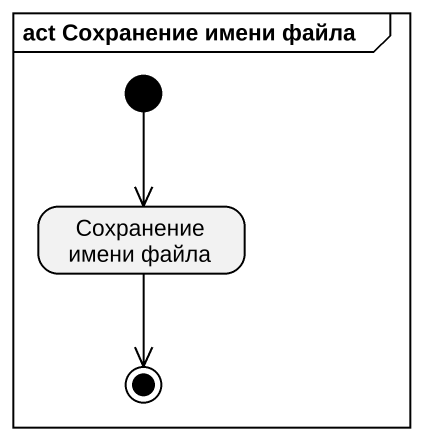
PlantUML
@startuml
mainframe act Сохранение имени файла
hide empty description
state "Сохранение имени файла" as Сохранение_имени_файла
[*] --> Сохранение_имени_файла
Сохранение_имени_файла --> [*]
@enduml
